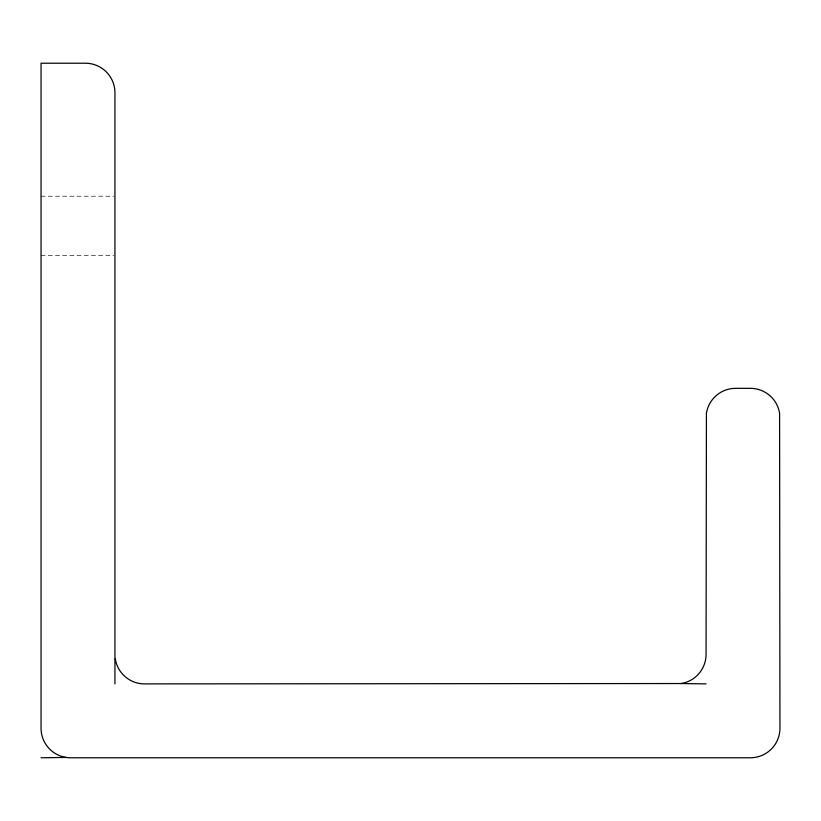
<?xml version="1.0" encoding="UTF-8"?>
<svg xmlns="http://www.w3.org/2000/svg" width="821" height="821" viewBox="0 0 821 821"><rect width="100%" height="100%" fill="white"/><g stroke="black" fill="none" stroke-linecap="round" stroke-linejoin="round"><path stroke-width="0.62" stroke-dasharray="4.11 3.08" d="M41.05 196.219L113.667 196.219M41.05 255.331L113.667 255.331"/><path stroke-width="1.23" d="M114.94 683.893L114.94 92.773A29.556 29.556 0 0 0 85.384 63.217L41.05 63.217L41.05 728.227A29.556 29.556 0 0 0 70.606 757.783L750.394 757.783A29.556 29.556 0 0 0 779.95 728.227L779.591 413.261A29.556 29.556 0 0 0 750.394 388.333L735.616 388.333A29.556 29.556 0 0 0 706.419 413.261L706.06 654.337A29.556 29.556 0 0 1 681.132 683.534L144.496 683.893A29.556 29.556 0 0 1 115.299 658.965M41.05 757.783L65.978 757.424M681.132 683.534L706.06 683.893"/></g></svg>
